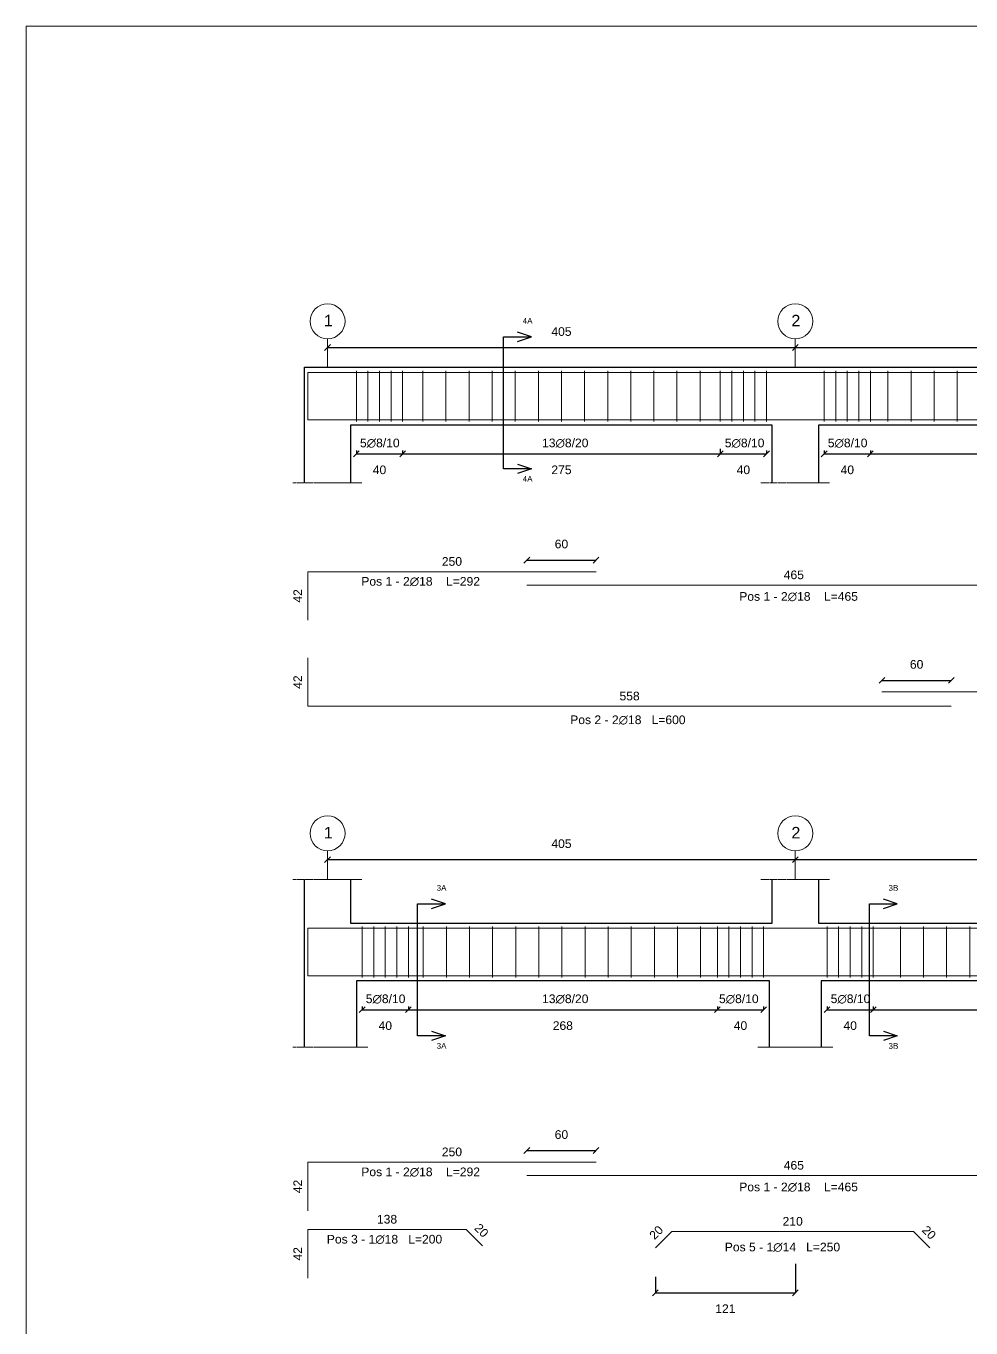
# Model space of a CAD drawing. Header units: millimetres. Extents: x -455371 to 117772, y -78417 to 116564.
# Drawn here: x -305817 to -297637, y -3275 to 7995 of the extents above; entities that cross this region are included whole.
import ezdxf

# ---------------------------------------------------------------- set-up
doc = ezdxf.new("R2010")
doc.units = ezdxf.units.MM
doc.linetypes.add('ACAD_ISO02W100', pattern=[15, 12, -3])
doc.layers.get('0').update_dxf_attribs({"color": 255})
for name, color, linetype, lineweight in [('armature', 5, 'Continuous', 18), ('Cls', 7, 'Continuous', 25), ('fili fissi', 210, 'Continuous', 18), ('quote', 5, 'Continuous', 15), ('Scritte', 7, 'Continuous', 15), ('staffe', 10, 'Continuous', 15), ('tratteggio 1 a 50', 230, 'ACAD_ISO02W100', 15)]:
    doc.layers.add(name, color=color, linetype=linetype, lineweight=lineweight)
doc.styles.get("Standard").update_dxf_attribs({"font": 'arial.ttf'})
doc.dimstyles.new('per distinte 1 a 50', dxfattribs={"dimtxt": 75, "dimasz": 150, "dimexe": 0.18, "dimexo": 250, "dimgap": 50, "dimtad": 1, "dimdec": 0, "dimlfac": 0.1, "dimzin": 0, "dimdsep": 46, "dimtxsty": 'Standard', "dimblk": 'NONE', "dimcen": 0, "dimse1": 1, "dimse2": 1, "dimsd1": 1, "dimsd2": 1, "dimadec": 0, "dimazin": 0, "dimtfac": 1, "dimtdec": 0, "dimtix": 1, "dimtofl": 0, "dimtmove": 0, "dimatfit": 3, "dimldrblk": 'NONE', "dimfxl": 250, "dimfxlon": 1, "dimtolj": 1, "dimtzin": 0, "dimarcsym": 2})
doc.dimstyles.new('scala1 a 50', dxfattribs={"dimtxt": 75, "dimasz": 50, "dimexe": 0.18, "dimexo": 250, "dimgap": 100, "dimtad": 2, "dimdec": 0, "dimlfac": 0.1, "dimzin": 0, "dimdsep": 46, "dimtxsty": 'Standard', "dimblk": 'OBLIQUE', "dimcen": -100, "dimadec": 0, "dimazin": 0, "dimtfac": 1, "dimtdec": 0, "dimtofl": 0, "dimtmove": 0, "dimatfit": 3, "dimfxl": 250, "dimfxlon": 1, "dimtolj": 1, "dimtzin": 0, "dimarcsym": 0})

# ---------------------------------------------------------------- blocks, each defined once
blk = doc.blocks.new('*U276')
at = {"layer": 'staffe'}
blk.add_lwpolyline([(0, -220), (0, 220)], dxfattribs=at)
blk = doc.blocks.new('*U277')
at = {"layer": 'Cls', "color": 0, "linetype": 'ByBlock', "lineweight": -2, "transparency": 16777216}
for p in [(0, 0), (100, 0), (200, 0), (300, 0), (400, 0)]:
    blk.add_blockref('*U276', p, dxfattribs=at)
blk = doc.blocks.new('*U278')
at = {"layer": 'staffe'}
blk.add_lwpolyline([(0, -220), (0, 220)], dxfattribs=at)
blk = doc.blocks.new('*U279')
at = {"layer": 'Cls', "color": 0, "linetype": 'ByBlock', "lineweight": -2, "transparency": 16777216}
for p in [(0, 0), (100, 0), (200, 0), (300, 0), (400, 0)]:
    blk.add_blockref('*U278', p, dxfattribs=at)
blk = doc.blocks.new('*U280')
at = {"layer": 'staffe'}
blk.add_lwpolyline([(0, -220), (0, 220)], dxfattribs=at)
blk = doc.blocks.new('*U281')
at = {"layer": 'Cls', "color": 0, "linetype": 'ByBlock', "lineweight": -2, "transparency": 16777216}
for p in [(0, 0), (100, 0), (200, 0), (300, 0), (400, 0)]:
    blk.add_blockref('*U280', p, dxfattribs=at)
blk = doc.blocks.new('*U292')
at = {"layer": 'staffe'}
blk.add_lwpolyline([(0, -220), (0, 220)], dxfattribs=at)
blk = doc.blocks.new('*U293')
at = {"layer": 'Cls', "color": 0, "linetype": 'ByBlock', "lineweight": -2, "transparency": 16777216}
for p in [(0, 0), (200, 0), (400, 0), (600, 0), (800, 0), (1000, 0), (1200, 0), (1400, 0), (1600, 0), (1800, 0), (2000, 0), (2200, 0), (2400, 0)]:
    blk.add_blockref('*U292', p, dxfattribs=at)
blk = doc.blocks.new('*U294')
at = {"layer": 'staffe'}
blk.add_lwpolyline([(0, -220), (0, 220)], dxfattribs=at)
blk = doc.blocks.new('*U295')
at = {"layer": 'Cls', "color": 0, "linetype": 'ByBlock', "lineweight": -2, "transparency": 16777216}
for p in [(0, 0), (200, 0), (400, 0), (600, 0), (800, 0), (1000, 0), (1200, 0), (1400, 0), (1600, 0), (1800, 0), (2000, 0), (2200, 0), (2400, 0)]:
    blk.add_blockref('*U294', p, dxfattribs=at)
blk = doc.blocks.new('*U300')
at = {"layer": 'staffe'}
blk.add_lwpolyline([(0, -220), (0, 220)], dxfattribs=at)
blk = doc.blocks.new('*U301')
at = {"layer": 'Cls', "color": 0, "linetype": 'ByBlock', "lineweight": -2, "transparency": 16777216}
for p in [(0, 0), (100, 0), (200, 0), (300, 0), (400, 0)]:
    blk.add_blockref('*U300', p, dxfattribs=at)
blk = doc.blocks.new('*U306')
at = {"layer": 'staffe'}
blk.add_lwpolyline([(0, -220), (0, 220)], dxfattribs=at)
blk = doc.blocks.new('*U307')
at = {"layer": 'Cls', "color": 0, "linetype": 'ByBlock', "lineweight": -2, "transparency": 16777216}
for p in [(0, 0), (100, 0), (200, 0), (300, 0), (400, 0)]:
    blk.add_blockref('*U306', p, dxfattribs=at)
blk = doc.blocks.new('*U312')
at = {"layer": 'staffe'}
blk.add_lwpolyline([(0, -220), (0, 220)], dxfattribs=at)
blk = doc.blocks.new('*U313')
at = {"layer": 'Cls', "color": 0, "linetype": 'ByBlock', "lineweight": -2, "transparency": 16777216}
for p in [(0, 0), (100, 0), (200, 0), (300, 0), (400, 0)]:
    blk.add_blockref('*U312', p, dxfattribs=at)
blk = doc.blocks.new('*U452')
at = {"layer": 'staffe'}
blk.add_lwpolyline([(0, -220), (0, 220)], dxfattribs=at)
blk = doc.blocks.new('*U453')
at = {"layer": 'Cls', "color": 0, "linetype": 'ByBlock', "lineweight": -2, "transparency": 16777216}
for p in [(0, 0), (200, 0), (400, 0), (600, 0), (800, 0), (1000, 0), (1200, 0), (1400, 0), (1600, 0), (1800, 0), (2000, 0), (2200, 0), (2400, 0)]:
    blk.add_blockref('*U452', p, dxfattribs=at)
blk = doc.blocks.new('*U476')
at = {"layer": 'staffe'}
blk.add_lwpolyline([(0, -220), (0, 220)], dxfattribs=at)
blk = doc.blocks.new('*U477')
at = {"layer": 'Cls', "color": 0, "linetype": 'ByBlock', "lineweight": -2, "transparency": 16777216}
for p in [(0, 0), (200, 0), (400, 0), (600, 0), (800, 0), (1000, 0), (1200, 0), (1400, 0), (1600, 0), (1800, 0), (2000, 0), (2200, 0)]:
    blk.add_blockref('*U476', p, dxfattribs=at)
blk = doc.blocks.new('_Oblique')
at = {"color": 0, "linetype": 'ByBlock', "lineweight": -2}
blk.add_line((-0.5, -0.5), (0.5, 0.5), dxfattribs=at)
blk = doc.blocks.new('*D540')
at = {"layer": 'Defpoints', "color": 0, "transparency": 16777216}
for p in [(-302957, 4571), (-302557, 4571), (-302557, 4292)]:
    blk.add_point(p, dxfattribs=at)
at = {"layer": 'quote', "color": 0, "lineweight": -2, "transparency": 16777216}
for p, q in [((-302957, 4321), (-302957, 4291)), ((-302957, 4292), (-302557, 4292)), ((-302557, 4321), (-302557, 4291))]:
    blk.add_line(p, q, dxfattribs=at)
at = {"layer": 'quote', "color": 0, "lineweight": -2, "transparency": 16777216, "xscale": 50, "yscale": 50, "zscale": 50, "rotation": 180}
blk.add_blockref('_Oblique', (-302957, 4292), dxfattribs=at)
at = {"layer": 'quote', "color": 0, "lineweight": -2, "transparency": 16777216, "xscale": 50, "yscale": 50, "zscale": 50}
blk.add_blockref('_Oblique', (-302557, 4292), dxfattribs=at)
at = {"layer": 'quote', "color": 0, "transparency": 16777216, "insert": (-302757, 4153), "char_height": 75, "attachment_point": 5}
blk.add_mtext('\\A1;40', dxfattribs=at)
blk = doc.blocks.new('*D541')
at = {"layer": 'Defpoints', "color": 0, "transparency": 16777216}
for p in [(-302557, 4571), (-299807, 4585), (-299807, 4292)]:
    blk.add_point(p, dxfattribs=at)
at = {"layer": 'quote', "color": 0, "lineweight": -2, "transparency": 16777216}
for p, q in [((-302557, 4321), (-302557, 4291)), ((-302557, 4292), (-299807, 4292)), ((-299807, 4335), (-299807, 4291))]:
    blk.add_line(p, q, dxfattribs=at)
at = {"layer": 'quote', "color": 0, "lineweight": -2, "transparency": 16777216, "xscale": 50, "yscale": 50, "zscale": 50, "rotation": 180}
blk.add_blockref('_Oblique', (-302557, 4292), dxfattribs=at)
at = {"layer": 'quote', "color": 0, "lineweight": -2, "transparency": 16777216, "xscale": 50, "yscale": 50, "zscale": 50}
blk.add_blockref('_Oblique', (-299807, 4292), dxfattribs=at)
at = {"layer": 'quote', "color": 0, "transparency": 16777216, "insert": (-301182, 4153), "char_height": 75, "attachment_point": 5}
blk.add_mtext('\\A1;275', dxfattribs=at)
blk = doc.blocks.new('*D542')
at = {"layer": 'Defpoints', "color": 0, "transparency": 16777216}
for p in [(-299807, 4571), (-299407, 4571), (-299407, 4292)]:
    blk.add_point(p, dxfattribs=at)
at = {"layer": 'quote', "color": 0, "lineweight": -2, "transparency": 16777216}
for p, q in [((-299807, 4321), (-299807, 4291)), ((-299807, 4292), (-299407, 4292)), ((-299407, 4321), (-299407, 4291))]:
    blk.add_line(p, q, dxfattribs=at)
at = {"layer": 'quote', "color": 0, "lineweight": -2, "transparency": 16777216, "xscale": 50, "yscale": 50, "zscale": 50, "rotation": 180}
blk.add_blockref('_Oblique', (-299807, 4292), dxfattribs=at)
at = {"layer": 'quote', "color": 0, "lineweight": -2, "transparency": 16777216, "xscale": 50, "yscale": 50, "zscale": 50}
blk.add_blockref('_Oblique', (-299407, 4292), dxfattribs=at)
at = {"layer": 'quote', "color": 0, "transparency": 16777216, "insert": (-299607, 4153), "char_height": 75, "attachment_point": 5}
blk.add_mtext('\\A1;40', dxfattribs=at)
blk = doc.blocks.new('*D545')
at = {"layer": 'Defpoints', "color": 0, "transparency": 16777216}
for p in [(-298907, 4571), (-298507, 4571), (-298507, 4292)]:
    blk.add_point(p, dxfattribs=at)
at = {"layer": 'quote', "color": 0, "lineweight": -2, "transparency": 16777216}
for p, q in [((-298907, 4321), (-298907, 4291)), ((-298907, 4292), (-298507, 4292)), ((-298507, 4321), (-298507, 4291))]:
    blk.add_line(p, q, dxfattribs=at)
at = {"layer": 'quote', "color": 0, "lineweight": -2, "transparency": 16777216, "xscale": 50, "yscale": 50, "zscale": 50, "rotation": 180}
blk.add_blockref('_Oblique', (-298907, 4292), dxfattribs=at)
at = {"layer": 'quote', "color": 0, "lineweight": -2, "transparency": 16777216, "xscale": 50, "yscale": 50, "zscale": 50}
blk.add_blockref('_Oblique', (-298507, 4292), dxfattribs=at)
at = {"layer": 'quote', "color": 0, "transparency": 16777216, "insert": (-298707, 4153), "char_height": 75, "attachment_point": 5}
blk.add_mtext('\\A1;40', dxfattribs=at)
blk = doc.blocks.new('*D543')
at = {"layer": 'Defpoints', "color": 0, "transparency": 16777216}
for p in [(-298507, 4571), (-295807, 4585), (-295807, 4292)]:
    blk.add_point(p, dxfattribs=at)
at = {"layer": 'quote', "color": 0, "lineweight": -2, "transparency": 16777216}
for p, q in [((-298507, 4321), (-298507, 4291)), ((-298507, 4292), (-295807, 4292)), ((-295807, 4335), (-295807, 4291))]:
    blk.add_line(p, q, dxfattribs=at)
at = {"layer": 'quote', "color": 0, "lineweight": -2, "transparency": 16777216, "xscale": 50, "yscale": 50, "zscale": 50, "rotation": 180}
blk.add_blockref('_Oblique', (-298507, 4292), dxfattribs=at)
at = {"layer": 'quote', "color": 0, "lineweight": -2, "transparency": 16777216, "xscale": 50, "yscale": 50, "zscale": 50}
blk.add_blockref('_Oblique', (-295807, 4292), dxfattribs=at)
at = {"layer": 'quote', "color": 0, "transparency": 16777216, "insert": (-297157, 4153), "char_height": 75, "attachment_point": 5}
blk.add_mtext('\\A1;270', dxfattribs=at)
blk = doc.blocks.new('*D562')
at = {"layer": 'Defpoints', "color": 0, "transparency": 16777216}
for p in [(-299832, -241), (-299432, -241), (-299432, -520)]:
    blk.add_point(p, dxfattribs=at)
at = {"layer": 'quote', "color": 0, "lineweight": -2, "transparency": 16777216}
for p, q in [((-299832, -491), (-299832, -520)), ((-299832, -520), (-299432, -520)), ((-299432, -491), (-299432, -520))]:
    blk.add_line(p, q, dxfattribs=at)
at = {"layer": 'quote', "color": 0, "lineweight": -2, "transparency": 16777216, "xscale": 50, "yscale": 50, "zscale": 50, "rotation": 180}
blk.add_blockref('_Oblique', (-299832, -520), dxfattribs=at)
at = {"layer": 'quote', "color": 0, "lineweight": -2, "transparency": 16777216, "xscale": 50, "yscale": 50, "zscale": 50}
blk.add_blockref('_Oblique', (-299432, -520), dxfattribs=at)
at = {"layer": 'quote', "color": 0, "transparency": 16777216, "insert": (-299632, -658), "char_height": 75, "attachment_point": 5}
blk.add_mtext('\\A1;40', dxfattribs=at)
blk = doc.blocks.new('*D619')
at = {"layer": 'Defpoints', "color": 0, "transparency": 16777216}
for p in [(-302907, -241), (-302507, -241), (-302507, -520)]:
    blk.add_point(p, dxfattribs=at)
at = {"layer": 'quote', "color": 0, "lineweight": -2, "transparency": 16777216}
for p, q in [((-302907, -491), (-302907, -520)), ((-302907, -520), (-302507, -520)), ((-302507, -491), (-302507, -520))]:
    blk.add_line(p, q, dxfattribs=at)
at = {"layer": 'quote', "color": 0, "lineweight": -2, "transparency": 16777216, "xscale": 50, "yscale": 50, "zscale": 50, "rotation": 180}
blk.add_blockref('_Oblique', (-302907, -520), dxfattribs=at)
at = {"layer": 'quote', "color": 0, "lineweight": -2, "transparency": 16777216, "xscale": 50, "yscale": 50, "zscale": 50}
blk.add_blockref('_Oblique', (-302507, -520), dxfattribs=at)
at = {"layer": 'quote', "color": 0, "transparency": 16777216, "insert": (-302707, -658), "char_height": 75, "attachment_point": 5}
blk.add_mtext('\\A1;40', dxfattribs=at)
blk = doc.blocks.new('*D628')
at = {"layer": 'Defpoints', "color": 0, "transparency": 16777216}
for p in [(-298882, -241), (-298482, -241), (-298482, -520)]:
    blk.add_point(p, dxfattribs=at)
at = {"layer": 'quote', "color": 0, "lineweight": -2, "transparency": 16777216}
for p, q in [((-298882, -491), (-298882, -520)), ((-298882, -520), (-298482, -520)), ((-298482, -491), (-298482, -520))]:
    blk.add_line(p, q, dxfattribs=at)
at = {"layer": 'quote', "color": 0, "lineweight": -2, "transparency": 16777216, "xscale": 50, "yscale": 50, "zscale": 50, "rotation": 180}
blk.add_blockref('_Oblique', (-298882, -520), dxfattribs=at)
at = {"layer": 'quote', "color": 0, "lineweight": -2, "transparency": 16777216, "xscale": 50, "yscale": 50, "zscale": 50}
blk.add_blockref('_Oblique', (-298482, -520), dxfattribs=at)
at = {"layer": 'quote', "color": 0, "transparency": 16777216, "insert": (-298682, -658), "char_height": 75, "attachment_point": 5}
blk.add_mtext('\\A1;40', dxfattribs=at)
blk = doc.blocks.new('*D631')
at = {"layer": 'Defpoints', "color": 0, "transparency": 16777216}
for p in [(-302507, -241), (-299832, -241), (-299832, -520)]:
    blk.add_point(p, dxfattribs=at)
at = {"layer": 'quote', "color": 0, "lineweight": -2, "transparency": 16777216}
for p, q in [((-302507, -491), (-302507, -520)), ((-302507, -520), (-299832, -520)), ((-299832, -491), (-299832, -520))]:
    blk.add_line(p, q, dxfattribs=at)
at = {"layer": 'quote', "color": 0, "lineweight": -2, "transparency": 16777216, "xscale": 50, "yscale": 50, "zscale": 50, "rotation": 180}
blk.add_blockref('_Oblique', (-302507, -520), dxfattribs=at)
at = {"layer": 'quote', "color": 0, "lineweight": -2, "transparency": 16777216, "xscale": 50, "yscale": 50, "zscale": 50}
blk.add_blockref('_Oblique', (-299832, -520), dxfattribs=at)
at = {"layer": 'quote', "color": 0, "transparency": 16777216, "insert": (-301170, -658), "char_height": 75, "attachment_point": 5}
blk.add_mtext('\\A1;268', dxfattribs=at)
blk = doc.blocks.new('*D633')
at = {"layer": 'Defpoints', "color": 0, "transparency": 16777216}
for p in [(-298482, -241), (-295832, -241), (-295832, -520)]:
    blk.add_point(p, dxfattribs=at)
at = {"layer": 'quote', "color": 0, "lineweight": -2, "transparency": 16777216}
for p, q in [((-298482, -491), (-298482, -520)), ((-298482, -520), (-295832, -520)), ((-295832, -491), (-295832, -520))]:
    blk.add_line(p, q, dxfattribs=at)
at = {"layer": 'quote', "color": 0, "lineweight": -2, "transparency": 16777216, "xscale": 50, "yscale": 50, "zscale": 50, "rotation": 180}
blk.add_blockref('_Oblique', (-298482, -520), dxfattribs=at)
at = {"layer": 'quote', "color": 0, "lineweight": -2, "transparency": 16777216, "xscale": 50, "yscale": 50, "zscale": 50}
blk.add_blockref('_Oblique', (-295832, -520), dxfattribs=at)
at = {"layer": 'quote', "color": 0, "transparency": 16777216, "insert": (-297157, -658), "char_height": 75, "attachment_point": 5}
blk.add_mtext('\\A1;265', dxfattribs=at)
blk = doc.blocks.new('*D672')
at = {"layer": 'Defpoints', "color": 0, "transparency": 16777216}
for p in [(-303377, 3272), (-303377, 3272), (-303377, 2852)]:
    blk.add_point(p, dxfattribs=at)
at = {"layer": 'quote', "color": 0, "transparency": 16777216, "insert": (-303465, 3062), "char_height": 75, "attachment_point": 5, "rotation": 90}
blk.add_mtext('\\A1;42', dxfattribs=at)
blk = doc.blocks.new('_None')
blk = doc.blocks.new('*D673')
at = {"layer": 'Defpoints', "color": 0, "transparency": 16777216}
for p in [(-303377, 3272), (-300882, 3272), (-300882, 3272)]:
    blk.add_point(p, dxfattribs=at)
at = {"layer": 'quote', "color": 0, "transparency": 16777216, "insert": (-302130, 3360), "char_height": 75, "attachment_point": 5}
blk.add_mtext('\\A1;250', dxfattribs=at)
blk = doc.blocks.new('*D674')
at = {"layer": 'Defpoints', "color": 0, "transparency": 16777216}
for p in [(-301482, 3272), (-300882, 3372), (-300882, 3272)]:
    blk.add_point(p, dxfattribs=at)
at = {"layer": 'quote', "color": 0, "lineweight": -2, "transparency": 16777216}
for p, q in [((-301482, 3372), (-301482, 3372)), ((-301482, 3372), (-300882, 3372)), ((-300882, 3372), (-300882, 3372))]:
    blk.add_line(p, q, dxfattribs=at)
at = {"layer": 'quote', "color": 0, "lineweight": -2, "transparency": 16777216, "xscale": 50, "yscale": 50, "zscale": 50, "rotation": 180}
blk.add_blockref('_Oblique', (-301482, 3372), dxfattribs=at)
at = {"layer": 'quote', "color": 0, "lineweight": -2, "transparency": 16777216, "xscale": 50, "yscale": 50, "zscale": 50}
blk.add_blockref('_Oblique', (-300882, 3372), dxfattribs=at)
at = {"layer": 'quote', "color": 0, "transparency": 16777216, "insert": (-301182, 3511), "char_height": 75, "attachment_point": 5}
blk.add_mtext('\\A1;60', dxfattribs=at)
blk = doc.blocks.new('*D678')
at = {"layer": 'Defpoints', "color": 0, "transparency": 16777216}
for p in [(-297807, 2331), (-298407, 2231), (-297807, 2231)]:
    blk.add_point(p, dxfattribs=at)
at = {"layer": 'quote', "color": 0, "lineweight": -2, "transparency": 16777216}
for p, q in [((-298407, 2331), (-298407, 2331)), ((-298407, 2331), (-297807, 2331)), ((-297807, 2331), (-297807, 2331))]:
    blk.add_line(p, q, dxfattribs=at)
at = {"layer": 'quote', "color": 0, "lineweight": -2, "transparency": 16777216, "xscale": 50, "yscale": 50, "zscale": 50, "rotation": 180}
blk.add_blockref('_Oblique', (-298407, 2331), dxfattribs=at)
at = {"layer": 'quote', "color": 0, "lineweight": -2, "transparency": 16777216, "xscale": 50, "yscale": 50, "zscale": 50}
blk.add_blockref('_Oblique', (-297807, 2331), dxfattribs=at)
at = {"layer": 'quote', "color": 0, "transparency": 16777216, "insert": (-298107, 2469), "char_height": 75, "attachment_point": 5}
blk.add_mtext('\\A1;60', dxfattribs=at)
blk = doc.blocks.new('*D679')
at = {"layer": 'Defpoints', "color": 0, "transparency": 16777216}
for p in [(-301482, 3156), (-296857, 3156), (-296857, 3156)]:
    blk.add_point(p, dxfattribs=at)
at = {"layer": 'quote', "color": 0, "transparency": 16777216, "insert": (-299170, 3244), "char_height": 75, "attachment_point": 5}
blk.add_mtext('\\A1;465', dxfattribs=at)
blk = doc.blocks.new('*D683')
at = {"layer": 'Defpoints', "color": 0, "transparency": 16777216}
for p in [(-298407, 2231), (-290382, 2231), (-290382, 2231)]:
    blk.add_point(p, dxfattribs=at)
at = {"layer": 'quote', "color": 0, "transparency": 16777216, "insert": (-294395, 2319), "char_height": 75, "attachment_point": 5}
blk.add_mtext('\\A1;800', dxfattribs=at)
blk = doc.blocks.new('*D717')
at = {"layer": 'Defpoints', "color": 0, "transparency": 16777216}
for p in [(-303377, 2526), (-303377, 2526), (-303377, 2106)]:
    blk.add_point(p, dxfattribs=at)
at = {"layer": 'quote', "color": 0, "transparency": 16777216, "insert": (-303465, 2316), "char_height": 75, "attachment_point": 5, "rotation": 90}
blk.add_mtext('\\A1;42', dxfattribs=at)
blk = doc.blocks.new('*D718')
at = {"layer": 'Defpoints', "color": 0, "transparency": 16777216}
for p in [(-303377, 2106), (-297807, 2106), (-297807, 2106)]:
    blk.add_point(p, dxfattribs=at)
at = {"layer": 'quote', "color": 0, "transparency": 16777216, "insert": (-300592, 2195), "char_height": 75, "attachment_point": 5}
blk.add_mtext('\\A1;558', dxfattribs=at)
blk = doc.blocks.new('*D1756')
at = {"layer": 'Defpoints', "color": 0, "transparency": 16777216}
for p in [(-303377, -1840), (-303377, -1840), (-303377, -2260)]:
    blk.add_point(p, dxfattribs=at)
at = {"layer": 'quote', "color": 0, "transparency": 16777216, "insert": (-303465, -2050), "char_height": 75, "attachment_point": 5, "rotation": 90}
blk.add_mtext('\\A1;42', dxfattribs=at)
blk = doc.blocks.new('*D1757')
at = {"layer": 'Defpoints', "color": 0, "transparency": 16777216}
for p in [(-303377, -1840), (-300882, -1840), (-300882, -1840)]:
    blk.add_point(p, dxfattribs=at)
at = {"layer": 'quote', "color": 0, "transparency": 16777216, "insert": (-302130, -1751), "char_height": 75, "attachment_point": 5}
blk.add_mtext('\\A1;250', dxfattribs=at)
blk = doc.blocks.new('*D1758')
at = {"layer": 'Defpoints', "color": 0, "transparency": 16777216}
for p in [(-300882, -1739), (-301482, -1840), (-300882, -1840)]:
    blk.add_point(p, dxfattribs=at)
at = {"layer": 'quote', "color": 0, "lineweight": -2, "transparency": 16777216}
for p, q in [((-301482, -1739), (-301482, -1739)), ((-301482, -1739), (-300882, -1739)), ((-300882, -1739), (-300882, -1739))]:
    blk.add_line(p, q, dxfattribs=at)
at = {"layer": 'quote', "color": 0, "lineweight": -2, "transparency": 16777216, "xscale": 50, "yscale": 50, "zscale": 50, "rotation": 180}
blk.add_blockref('_Oblique', (-301482, -1739), dxfattribs=at)
at = {"layer": 'quote', "color": 0, "lineweight": -2, "transparency": 16777216, "xscale": 50, "yscale": 50, "zscale": 50}
blk.add_blockref('_Oblique', (-300882, -1739), dxfattribs=at)
at = {"layer": 'quote', "color": 0, "transparency": 16777216, "insert": (-301182, -1601), "char_height": 75, "attachment_point": 5}
blk.add_mtext('\\A1;60', dxfattribs=at)
blk = doc.blocks.new('*D1752')
at = {"layer": 'Defpoints', "color": 0, "transparency": 16777216}
for p in [(-301482, -1956), (-296857, -1956), (-296857, -1956)]:
    blk.add_point(p, dxfattribs=at)
at = {"layer": 'quote', "color": 0, "transparency": 16777216, "insert": (-299170, -1867), "char_height": 75, "attachment_point": 5}
blk.add_mtext('\\A1;465', dxfattribs=at)
blk = doc.blocks.new('*D1777')
at = {"layer": 'Defpoints', "color": 0, "transparency": 16777216}
for p in [(-303377, -2423), (-303377, -2423), (-303377, -2843)]:
    blk.add_point(p, dxfattribs=at)
at = {"layer": 'quote', "color": 0, "transparency": 16777216, "insert": (-303465, -2633), "char_height": 75, "attachment_point": 5, "rotation": 90}
blk.add_mtext('\\A1;42', dxfattribs=at)
blk = doc.blocks.new('*D1778')
at = {"layer": 'Defpoints', "color": 0, "transparency": 16777216}
for p in [(-303377, -2423), (-302007, -2423), (-302007, -2423)]:
    blk.add_point(p, dxfattribs=at)
at = {"layer": 'quote', "color": 0, "transparency": 16777216, "insert": (-302692, -2334), "char_height": 75, "width": 158.65, "attachment_point": 5}
blk.add_mtext('\\A1;138', dxfattribs=at)
blk = doc.blocks.new('*D1779')
at = {"layer": 'Defpoints', "color": 0, "transparency": 16777216}
for p in [(-302007, -2423), (-302007, -2423), (-301866, -2564)]:
    blk.add_point(p, dxfattribs=at)
at = {"layer": 'quote', "color": 0, "transparency": 16777216, "insert": (-301874, -2431), "char_height": 75, "attachment_point": 5, "rotation": 315}
blk.add_mtext('\\A1;20', dxfattribs=at)
blk = doc.blocks.new('*D1786')
at = {"layer": 'Defpoints', "color": 0, "transparency": 16777216}
for p in [(-300228, -2440), (-300228, -2440), (-300369, -2582)]:
    blk.add_point(p, dxfattribs=at)
at = {"layer": 'quote', "color": 0, "transparency": 16777216, "insert": (-300361, -2449), "char_height": 75, "attachment_point": 5, "rotation": 45}
blk.add_mtext('\\A1;20', dxfattribs=at)
blk = doc.blocks.new('*D1785')
at = {"layer": 'Defpoints', "color": 0, "transparency": 16777216}
for p in [(-300228, -2440), (-298133, -2440), (-298133, -2440)]:
    blk.add_point(p, dxfattribs=at)
at = {"layer": 'quote', "color": 0, "transparency": 16777216, "insert": (-299180, -2352), "char_height": 75, "attachment_point": 5}
blk.add_mtext('\\A1;210', dxfattribs=at)
blk = doc.blocks.new('*D1791')
at = {"layer": 'Defpoints', "color": 0, "transparency": 16777216}
for p in [(-298133, -2440), (-298133, -2440), (-297991, -2582)]:
    blk.add_point(p, dxfattribs=at)
at = {"layer": 'quote', "color": 0, "transparency": 16777216, "insert": (-298000, -2449), "char_height": 75, "attachment_point": 5, "rotation": 315}
blk.add_mtext('\\A1;20', dxfattribs=at)
blk = doc.blocks.new('*D3420')
at = {"layer": 'Defpoints', "color": 0, "transparency": 16777216}
for p in [(-299157, -843), (-300369, -2582), (-299157, -2971)]:
    blk.add_point(p, dxfattribs=at)
at = {"layer": 'quote', "color": 0, "lineweight": -2, "transparency": 16777216}
for p, q in [((-299157, -2721), (-299157, -2971)), ((-300369, -2832), (-300369, -2971)), ((-300369, -2971), (-299157, -2971))]:
    blk.add_line(p, q, dxfattribs=at)
at = {"layer": 'quote', "color": 0, "lineweight": -2, "transparency": 16777216, "xscale": 50, "yscale": 50, "zscale": 50, "rotation": 180}
blk.add_blockref('_Oblique', (-300369, -2971), dxfattribs=at)
at = {"layer": 'quote', "color": 0, "lineweight": -2, "transparency": 16777216, "xscale": 50, "yscale": 50, "zscale": 50}
blk.add_blockref('_Oblique', (-299157, -2971), dxfattribs=at)
at = {"layer": 'quote', "color": 0, "transparency": 16777216, "insert": (-299763, -3108), "char_height": 75, "attachment_point": 5}
blk.add_mtext('\\A1;121', dxfattribs=at)
blk = doc.blocks.new('*D3462')
at = {"layer": 'Defpoints', "color": 0, "transparency": 16777216}
for p in [(-299157, 5212), (-303207, 5041), (-299157, 5041)]:
    blk.add_point(p, dxfattribs=at)
at = {"layer": 'quote', "color": 0, "lineweight": -2, "transparency": 16777216}
for p, q in [((-303207, 5212), (-303207, 5212)), ((-303207, 5212), (-299157, 5212)), ((-299157, 5212), (-299157, 5212))]:
    blk.add_line(p, q, dxfattribs=at)
at = {"layer": 'quote', "color": 0, "lineweight": -2, "transparency": 16777216, "xscale": 50, "yscale": 50, "zscale": 50, "rotation": 180}
blk.add_blockref('_Oblique', (-303207, 5212), dxfattribs=at)
at = {"layer": 'quote', "color": 0, "lineweight": -2, "transparency": 16777216, "xscale": 50, "yscale": 50, "zscale": 50}
blk.add_blockref('_Oblique', (-299157, 5212), dxfattribs=at)
at = {"layer": 'quote', "color": 0, "transparency": 16777216, "insert": (-301182, 5350), "char_height": 75, "attachment_point": 5}
blk.add_mtext('\\A1;405', dxfattribs=at)
blk = doc.blocks.new('*D3463')
at = {"layer": 'Defpoints', "color": 0, "transparency": 16777216}
for p in [(-295157, 5212), (-299157, 5041), (-295157, 5041)]:
    blk.add_point(p, dxfattribs=at)
at = {"layer": 'quote', "color": 0, "lineweight": -2, "transparency": 16777216}
for p, q in [((-299157, 5212), (-299157, 5212)), ((-299157, 5212), (-295157, 5212)), ((-295157, 5212), (-295157, 5212))]:
    blk.add_line(p, q, dxfattribs=at)
at = {"layer": 'quote', "color": 0, "lineweight": -2, "transparency": 16777216, "xscale": 50, "yscale": 50, "zscale": 50, "rotation": 180}
blk.add_blockref('_Oblique', (-299157, 5212), dxfattribs=at)
at = {"layer": 'quote', "color": 0, "lineweight": -2, "transparency": 16777216, "xscale": 50, "yscale": 50, "zscale": 50}
blk.add_blockref('_Oblique', (-295157, 5212), dxfattribs=at)
at = {"layer": 'quote', "color": 0, "transparency": 16777216, "insert": (-297157, 5350), "char_height": 75, "attachment_point": 5}
blk.add_mtext('\\A1;400', dxfattribs=at)
blk = doc.blocks.new('*D3466')
at = {"layer": 'Defpoints', "color": 0, "transparency": 16777216}
for p in [(-299157, 779), (-303207, 608), (-299157, 608)]:
    blk.add_point(p, dxfattribs=at)
at = {"layer": 'quote', "color": 0, "lineweight": -2, "transparency": 16777216}
for p, q in [((-303207, 779), (-303207, 779)), ((-303207, 779), (-299157, 779)), ((-299157, 779), (-299157, 779))]:
    blk.add_line(p, q, dxfattribs=at)
at = {"layer": 'quote', "color": 0, "lineweight": -2, "transparency": 16777216, "xscale": 50, "yscale": 50, "zscale": 50, "rotation": 180}
blk.add_blockref('_Oblique', (-303207, 779), dxfattribs=at)
at = {"layer": 'quote', "color": 0, "lineweight": -2, "transparency": 16777216, "xscale": 50, "yscale": 50, "zscale": 50}
blk.add_blockref('_Oblique', (-299157, 779), dxfattribs=at)
at = {"layer": 'quote', "color": 0, "transparency": 16777216, "insert": (-301182, 917), "char_height": 75, "attachment_point": 5}
blk.add_mtext('\\A1;405', dxfattribs=at)
blk = doc.blocks.new('*D3467')
at = {"layer": 'Defpoints', "color": 0, "transparency": 16777216}
for p in [(-295157, 779), (-299157, 608), (-295157, 608)]:
    blk.add_point(p, dxfattribs=at)
at = {"layer": 'quote', "color": 0, "lineweight": -2, "transparency": 16777216}
for p, q in [((-299157, 779), (-299157, 779)), ((-299157, 779), (-295157, 779)), ((-295157, 779), (-295157, 779))]:
    blk.add_line(p, q, dxfattribs=at)
at = {"layer": 'quote', "color": 0, "lineweight": -2, "transparency": 16777216, "xscale": 50, "yscale": 50, "zscale": 50, "rotation": 180}
blk.add_blockref('_Oblique', (-299157, 779), dxfattribs=at)
at = {"layer": 'quote', "color": 0, "lineweight": -2, "transparency": 16777216, "xscale": 50, "yscale": 50, "zscale": 50}
blk.add_blockref('_Oblique', (-295157, 779), dxfattribs=at)
at = {"layer": 'quote', "color": 0, "transparency": 16777216, "insert": (-297157, 917), "char_height": 75, "attachment_point": 5}
blk.add_mtext('\\A1;400', dxfattribs=at)

msp = doc.modelspace()

# ---------------------------------------------------------------- linework, layer by layer
at = {"layer": 'armature'}
for points in [[(-303377.1, 4997.1), (-285412.1, 4997.1), (-285412.1, 4585.1), (-303377.1, 4585.1)], [(-303377.1, 185.4), (-285412.1, 185.4), (-285412.1, -226.6), (-303377.1, -226.6)]]:
    msp.add_lwpolyline(points, close=True, dxfattribs=at)
for points in [[(-303377.1, 2852), (-303377.1, 3272), (-303007.1, 3272), (-301182.1, 3272), (-300882.1, 3272)], [(-296857.1, 3156.2), (-297157.1, 3156.2), (-301482.1, 3156.2)], [(-303377.1, 2526.4), (-303377.1, 2106.4), (-303007.1, 2106.4), (-301182.1, 2106.4), (-298707.1, 2106.4), (-298107.1, 2106.4), (-297807.1, 2106.4)], [(-290382.1, 2230.8), (-298407.1, 2230.8)], [(-303377.1, -2259.7), (-303377.1, -1839.7), (-303007.1, -1839.7), (-301182.1, -1839.7), (-300882.1, -1839.7)], [(-296857.1, -1955.5), (-297157.1, -1955.5), (-301482.1, -1955.5)], [(-303377.1, -2842.5), (-303377.1, -2422.5), (-303007.1, -2422.5), (-302607.1, -2422.5), (-302007.1, -2422.5), (-301865.7, -2564)], [(-302457.1, -2422.5), (-302057.1, -2422.5)], [(-300227.7, -2440.3), (-300369.1, -2581.7)], [(-298132.7, -2440.3), (-300227.7, -2440.3)], [(-298132.7, -2440.3), (-297991.2, -2581.7)]]:
    msp.add_lwpolyline(points, dxfattribs=at)
at = {"layer": 'Cls'}
for p, q in [((-301441.5, 5304.3), (-301561, 5344.7)), ((-301561, 5263.9), (-301441.5, 5304.3)), ((-301561, 4201.9), (-301441.5, 4161.5)), ((-301441.5, 4161.5), (-301561, 4121.2)), ((-302186.7, 395.4), (-302306.2, 435.8)), ((-302306.2, 355), (-302186.7, 395.4)), ((-298274.3, 395.4), (-298393.9, 435.8)), ((-298393.9, 355), (-298274.3, 395.4)), ((-302306.2, -707), (-302186.7, -747.4)), ((-302186.7, -747.4), (-302306.2, -787.8)), ((-298393.9, -707), (-298274.3, -747.4)), ((-298274.3, -747.4), (-298393.9, -787.8))]:
    msp.add_line(p, q, dxfattribs=at)
for points in [[(-301441.5, 4161.5), (-301683.3, 4161.5), (-301683.3, 5304.3), (-301683.3, 5304.3), (-301441.5, 5304.3)], [(-303407.1, 4041.1), (-303407.1, 5041.1), (-303007.1, 5041.1), (-299357.1, 5041.1), (-298957.1, 5041.1), (-295307.1, 5041.1)], [(-303407.1, 5041.1), (-303407.1, 5039.1)], [(-299357.1, 4041.1), (-299357.1, 4541.1), (-301157.1, 4541.1), (-303007.1, 4541.1), (-303007.1, 4041.1)], [(-295357.1, 4041.1), (-295357.1, 4541.1), (-298957.1, 4541.1), (-298957.1, 4041.1)], [(-303407.1, -842.7), (-303407.1, 608.1)], [(-303007.1, 608.1), (-303007.1, 229.4), (-299357.1, 229.4), (-299357.1, 608.1)], [(-298957.1, 608.1), (-298957.1, 229.4), (-295357.1, 229.4), (-295357.1, 608.1)], [(-302186.7, -747.4), (-302428.5, -747.4), (-302428.5, 395.4), (-302428.5, 395.4), (-302186.7, 395.4)], [(-298274.3, -747.4), (-298516.2, -747.4), (-298516.2, 395.4), (-298516.2, 395.4), (-298274.3, 395.4)], [(-299382.1, -842.7), (-299382.1, -270.6), (-301157.1, -270.6), (-302957.1, -270.6), (-302957.1, -842.7)], [(-295382.1, -842.7), (-295382.1, -270.6), (-298932.1, -270.6), (-298932.1, -842.7)]]:
    msp.add_lwpolyline(points, dxfattribs=at)
at = {"layer": 'fili fissi'}
for points in [[(-303207.1, 5041.1), (-303207.1, 5287.8)], [(-299157.1, 5041.1), (-299157.1, 5287.8)], [(-303207.1, 608.1), (-303207.1, 854.9)], [(-299157.1, 608.1), (-299157.1, 854.9)]]:
    msp.add_lwpolyline(points, dxfattribs=at)
for centre in [(-303207.1, 5439.5), (-299157.1, 5439.5), (-303207.1, 1006.5), (-299157.1, 1006.5)]:
    msp.add_circle(centre, 151.6, dxfattribs=at)
at = {"layer": 'quote'}
msp.add_lwpolyline([(-305817.3, 7995.1), (-278037.4, 7995.1), (-278037.4, -25622.5), (-305817.3, -25622.5)], close=True, dxfattribs=at)
at = {"layer": 'tratteggio 1 a 50'}
for points in [[(-303507.1, 4041.1), (-302907.1, 4041.1)], [(-299457.1, 4041.1), (-298857.1, 4041.1)], [(-303507.1, 608.1), (-302907.1, 608.1)], [(-299457.1, 608.1), (-298857.1, 608.1)], [(-303507.1, -842.7), (-302857.1, -842.7)], [(-299482.1, -842.7), (-298832.1, -842.7)]]:
    msp.add_lwpolyline(points, dxfattribs=at)

# ---------------------------------------------------------------- block references
at = {"layer": 'Cls'}
for name, p in [('*U277', (-302957.1, 4791.1)), ('*U293', (-302381.7, 4791.1)), ('*U279', (-298907.1, 4791.1)), ('*U295', (-298355.2, 4791.1)), ('*U301', (-302907.1, -20.6)), ('*U453', (-302377.7, -20.6)), ('*U313', (-298882.1, -20.6)), ('*U477', (-298247, -20.6))]:
    msp.add_blockref(name, p, dxfattribs=at)
at = {"layer": 'Cls', "xscale": -1}
for name, p in [('*U281', (-299407.1, 4791.1)), ('*U307', (-299432.1, -20.6))]:
    msp.add_blockref(name, p, dxfattribs=at)

# ---------------------------------------------------------------- texts
at = {"layer": 'Scritte', "attachment_point": 1}
for s, width, heights, insert, char_height in [('1', 100, [92.1], (-303238.5, 5495.3), 100), ('4A', 371.945, [0], (-301517.5, 5468.4), 50), ('2', 65.34, [0], (-299191.4, 5495.3), 100), ('5∅8/10', 371.945, [0], (-302926.1, 4423.8), 75), ('13∅8/20', 371.945, [0], (-301349.9, 4423.8), 75), ('5∅8/10 ', 371.945, [0], (-299768, 4423.8), 75), ('5∅8/10', 371.945, [0], (-298876.1, 4423.8), 75), ('4A', 371.945, [0], (-301517.5, 4100.6), 50), ('Pos 1 - 2∅18    L=292', 1084.771, [0], (-302914.7, 3225.8), 75), ('Pos 1 - 2∅18    L=465', 1084.771, [0], (-299642.6, 3095.1), 75), ('Pos 2 - 2∅18   L=600', 1084.771, [0], (-301106, 2027.3), 75), ('1', 100, [92.1], (-303238.5, 1062.4), 100), ('2', 65.34, [0], (-299191.4, 1062.4), 100), ('3A', 371.945, [0], (-302262.7, 559.5), 50), ('3B', 371.945, [0], (-298350.4, 559.5), 50), ('5∅8/10', 371.945, [0], (-302876.1, -387.9), 75), ('13∅8/20', 371.945, [0], (-301349.9, -387.9), 75), ('5∅8/10 ', 371.945, [0], (-299818, -387.9), 75), ('5∅8/10', 371.945, [0], (-298851.1, -387.9), 75), ('3A', 371.945, [0], (-302262.7, -808.3), 50), ('3B', 371.945, [0], (-298350.4, -808.3), 50), ('Pos 1 - 2∅18    L=292', 1084.771, [0], (-302914.7, -1886), 75), ('Pos 1 - 2∅18    L=465', 1084.771, [0], (-299642.6, -2016.6), 75), ('Pos 3 - 1∅18   L=200', 1084.771, [0], (-303213.1, -2468.8), 75), ('Pos 5 - 1∅14   L=250', 1084.771, [0], (-299767.8, -2536.7), 75)]:
    msp.add_mtext_dynamic_manual_height_columns(s, width=width, gutter_width=12.5, heights=heights, dxfattribs=dict(at, insert=insert, char_height=char_height))

# ---------------------------------------------------------------- dimensions: what is measured, and where the dimension line sits
at = {"layer": 'quote'}
for base, p1, p2, dimstyle, picture, middle in [((-299157.1, 5211.9), (-303207.1, 5041.1), (-299157.1, 5041.1), 'scala1 a 50', '*D3462', (-301182.1, 5350.2)), ((-302557.1, 4291.6), (-302957.1, 4571.1), (-302557.1, 4571.1), 'scala1 a 50', '*D540', (-302757.1, 4153.3)), ((-299807.1, 4291.6), (-302557.1, 4571.1), (-299807.1, 4585.1), 'scala1 a 50', '*D541', (-301182.1, 4153.3)), ((-299407.1, 4291.6), (-299807.1, 4571.1), (-299407.1, 4571.1), 'scala1 a 50', '*D542', (-299607.1, 4153.3)), ((-298507.1, 4291.6), (-298907.1, 4571.1), (-298507.1, 4571.1), 'scala1 a 50', '*D545', (-298707.1, 4153.3)), ((-295807.1, 4291.6), (-298507.1, 4571.1), (-295807.1, 4585.1), 'scala1 a 50', '*D543', (-297157.1, 4153.3)), ((-300882.1, 3372.3), (-301482.1, 3272), (-300882.1, 3272), 'scala1 a 50', '*D674', (-301182.1, 3510.6)), ((-300882.0892484, 3272.0354482), (-303377.0892484, 3272.0354482), (-300882.0892484, 3272.0354482), 'per distinte 1 a 50', '*D673', (-302129.5892484, 3360.3284223)), ((-297807.1, 2331), (-298407.1, 2230.8), (-297807.1, 2230.8), 'scala1 a 50', '*D678', (-298107.1, 2469.3)), ((-299157.1, 779), (-303207.1, 608.1), (-299157.1, 608.1), 'scala1 a 50', '*D3466', (-301182.1, 917.3)), ((-302507.1, -520.1), (-302907.1, -240.6), (-302507.1, -240.6), 'scala1 a 50', '*D619', (-302707.1, -658.4)), ((-299832.0892484, -520.1143341), (-302507.0892484, -240.6126244), (-299832.0892484, -240.6126244), 'scala1 a 50', '*D631', (-301169.5892484, -658.4073082)), ((-299432.1, -520.1), (-299832.1, -240.6), (-299432.1, -240.6), 'scala1 a 50', '*D562', (-299632.1, -658.4)), ((-298482.1, -520.1), (-298882.1, -240.6), (-298482.1, -240.6), 'scala1 a 50', '*D628', (-298682.1, -658.4)), ((-295832.1, -520.1), (-298482.1, -240.6), (-295832.1, -240.6), 'scala1 a 50', '*D633', (-297157.1, -658.4)), ((-299157.1, -2970.7), (-300369.1, -2581.7), (-299157.1, -842.7), 'scala1 a 50', '*D3420', (-299763.1, -3108.4)), ((-300882.1, -1739.5), (-301482.1, -1839.7), (-300882.1, -1839.7), 'scala1 a 50', '*D1758', (-301182.1, -1601.2)), ((-300882.0892484, -1839.6776061), (-303377.0892484, -1839.6776061), (-300882.0892484, -1839.6776061), 'per distinte 1 a 50', '*D1757', (-302129.5892484, -1751.384632)), ((-298132.6554297, -2440.251969), (-300227.6554297, -2440.251969), (-298132.6554297, -2440.251969), 'per distinte 1 a 50', '*D1785', (-299180.1554297, -2351.958995))]:
    dim = msp.add_linear_dim(base=base, p1=p1, p2=p2, dimstyle=dimstyle, dxfattribs=at)
    dim.commit()
    dim.dimension.update_dxf_attribs({"geometry": picture, "text_midpoint": middle})
for base, p1, p2, picture, middle in [((-295157.1, 5211.9), (-299157.1, 5041.1), (-295157.1, 5041.1), '*D3463', (-297157.1, 5350.2)), ((-295157.1, 779), (-299157.1, 608.1), (-295157.1, 608.1), '*D3467', (-297157.1, 917.3))]:
    dim = msp.add_linear_dim(base=base, p1=p1, p2=p2, dimstyle='scala1 a 50', override={"dimtmove": 1}, dxfattribs=at)
    dim.commit()
    dim.dimension.update_dxf_attribs({"geometry": picture, "text_midpoint": middle})
for base, p1, p2, picture, middle in [((-303377.1, 3272), (-303377.1, 2852), (-303377.1, 3272), '*D672', (-303464.7, 3062)), ((-303377.1, 2526.4), (-303377.1, 2106.4), (-303377.1, 2526.4), '*D717', (-303464.7, 2316.4)), ((-303377.1, -1839.7), (-303377.1, -2259.7), (-303377.1, -1839.7), '*D1756', (-303464.7, -2049.7)), ((-303377.1, -2422.5), (-303377.1, -2842.5), (-303377.1, -2422.5), '*D1777', (-303464.7, -2632.5))]:
    dim = msp.add_linear_dim(base=base, p1=p1, p2=p2, angle=90, dimstyle='per distinte 1 a 50', dxfattribs=at)
    dim.commit()
    dim.dimension.update_dxf_attribs({"geometry": picture, "text_midpoint": middle})
for base, p1, p2, text, picture, middle in [((-296857.1, 3156.2), (-301482.1, 3156.2), (-296857.1, 3156.2), '465', '*D679', (-299169.6, 3244.5)), ((-290382.1, 2230.8), (-298407.1, 2230.8), (-290382.1, 2230.8), '800', '*D683', (-294394.6, 2319.1)), ((-297807.1, 2106.4), (-303377.1, 2106.4), (-297807.1, 2106.4), '558', '*D718', (-300592.1, 2194.7)), ((-296857.1, -1955.5), (-301482.1, -1955.5), (-296857.1, -1955.5), '465', '*D1752', (-299169.6, -1867.2)), ((-302007.1, -2422.5), (-303377.1, -2422.5), (-302007.1, -2422.5), '138', '*D1778', (-302692.1, -2334.2))]:
    dim = msp.add_linear_dim(base=base, p1=p1, p2=p2, text=text, dimstyle='per distinte 1 a 50', dxfattribs=at)
    dim.commit()
    dim.dimension.update_dxf_attribs({"geometry": picture, "text_midpoint": middle})
for p1, p2, picture, middle in [((-301865.7, -2564), (-302007.1, -2422.5), '*D1779', (-301873.9, -2430.8)), ((-300369.1, -2581.7), (-300227.7, -2440.3), '*D1786', (-300360.8, -2448.5)), ((-297991.2, -2581.7), (-298132.7, -2440.3), '*D1791', (-297999.5, -2448.5))]:
    dim = msp.add_aligned_dim(p1=p1, p2=p2, distance=0, dimstyle='per distinte 1 a 50', dxfattribs=at)
    dim.commit()
    dim.dimension.update_dxf_attribs({"geometry": picture, "text_midpoint": middle})

doc.saveas('drawing.dxf')
